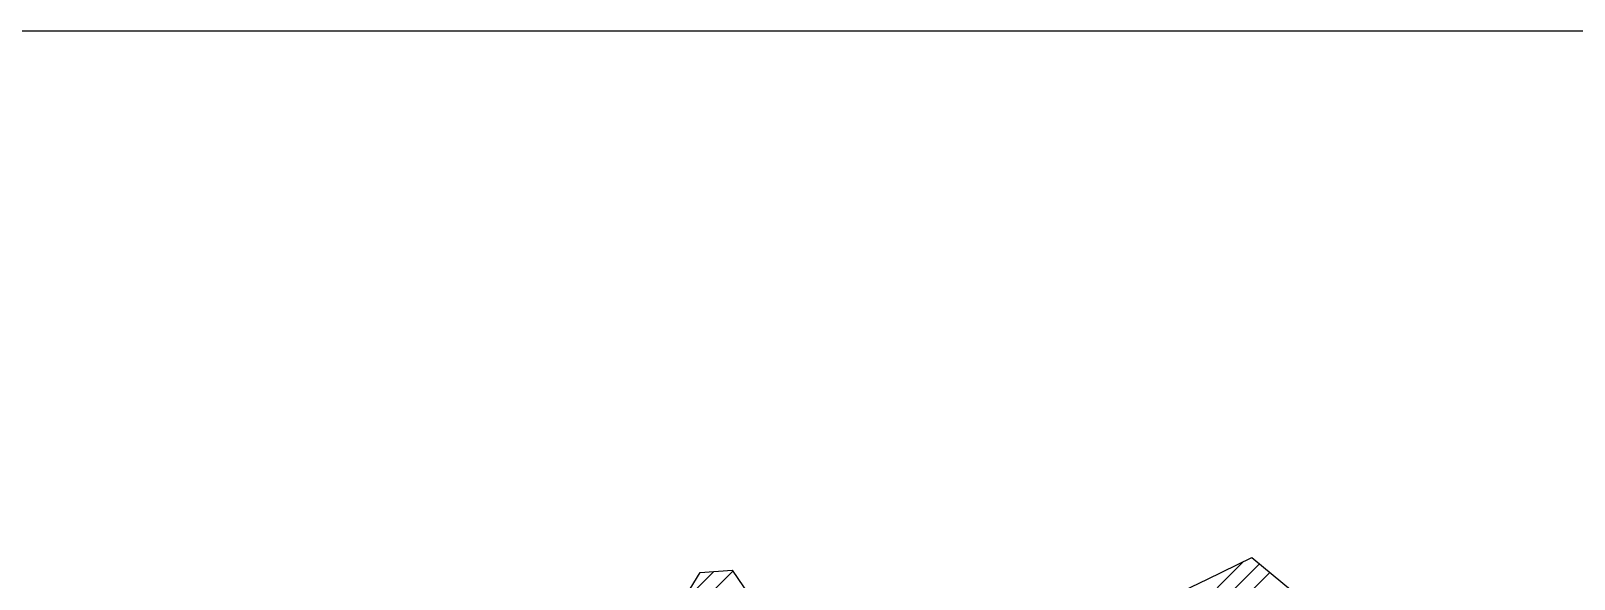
# Model space of a CAD drawing. Extents: x 14207793 to 14719554, y -1675802 to -1228715.
# Drawn here: x 14391864.6 to 14392332.4, y -1348038.5 to -1347872.3 of the extents above; entities that cross this region are included whole.
import ezdxf

# ---------------------------------------------------------------- set-up
doc = ezdxf.new("R2010")
doc.units = 0
doc.header["$LTSCALE"] = 500
doc.header["$MEASUREMENT"] = 0
doc.layers.get('0').update_dxf_attribs({"linetype": 'CONTINUOUS'})
doc.layers.add('PUB_TITLE', color=4, linetype='CONTINUOUS')

# ---------------------------------------------------------------- blocks, each defined once
blk = doc.blocks.new('whb')
at = {"color": 6, "ltscale": 0.333333}
for p, q in [((7937669.92, -471152.31, -6886.04), (7937726.13, -471096.1, -6886.04)), ((7937669.92, -471157.44, -6886.04), (7937730.67, -471096.7, -6886.04)), ((7937716.21, -471100.89, -6886.04), (7937728.53, -471094.94, -6886.04)), ((7937728.53, -471094.94, -6886.04), (7937739.8, -471104.22, -6886.04)), ((7937728.53, -471094.94, -6886.04), (7937728.53, -471094.94, -6886.04)), ((7937566.96, -471116.66, -6886.04), (7937584.97, -471098.66, -6886.04)), ((7937570.43, -471108.06, -6886.04), (7937579.69, -471098.8, -6886.04)), ((7937570.43, -471108.06, -6886.04), (7937575.9, -471099.08, -6886.04)), ((7937575.9, -471099.08, -6886.04), (7937584.8, -471098.41, -6886.04)), ((7937575.9, -471099.08, -6886.04), (7937575.9, -471099.08, -6886.04)), ((7937584.8, -471098.41, -6886.04), (7937594.04, -471111.92, -6886.04)), ((7937622.87, -471209.62, -6886.04), (7937733.48, -471099.02, -6886.04)), ((7937707.43, -471105.13, -6886.04), (7937716.21, -471100.89, -6886.04))]:
    blk.add_line(p, q, dxfattribs=at)

msp = doc.modelspace()

# ---------------------------------------------------------------- linework, layer by layer
at = {"layer": 'PUB_TITLE'}
msp.add_line((14388017.5, -1347872.3), (14393017.5, -1347872.3, -1000), dxfattribs=at)

# ---------------------------------------------------------------- block references
at = {"xscale": 1.096147799625993, "yscale": 1.096147800089791, "zscale": 1.0961478}
msp.add_blockref('whb', (5691311.08, -831642.34, -20012.12), dxfattribs=at)

doc.saveas('drawing.dxf')
